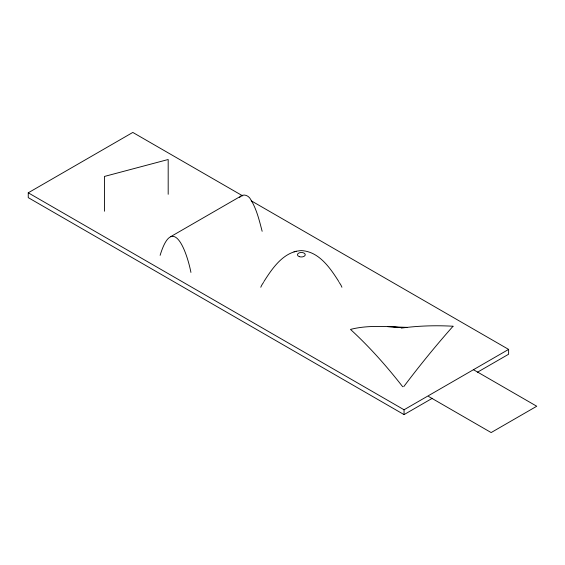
<?xml version="1.0" encoding="UTF-8"?>
<svg xmlns="http://www.w3.org/2000/svg" width="565" height="565" viewBox="0 0 565 565"><rect width="100%" height="100%" fill="white"/><g stroke="black" fill="none" stroke-linecap="round" stroke-linejoin="round"><path stroke-width="0.85" d="M160.114 255.338C172.996 213.019 186.888 251.771 190.928 272.415M263.883 281.61C272.436 268.128 283.687 251.425 301.357 250.613C319.02 251.425 330.271 268.128 338.831 281.61M239.581 197.531C242.639 192.983 248.699 195.285 250.733 199.551C256.672 209.212 259.293 220.442 262.153 231.29M432.296 398.297L404.053 414.604L28.25 197.637L28.25 192.806L132.81 132.436L242.802 195.935M170.778 236.608L242.011 195.483M28.25 192.806L404.053 409.773L508.613 349.403L508.613 354.234L477.326 372.3M293.977 251.821L295.085 251.517M295.368 251.439L296.265 251.199M406.962 327.347C388.148 326.93 369.009 324.621 350.491 329.416C369.588 346.896 386.785 366.36 402.697 386.75M387.901 326.619L400.726 327.552L394.137 327.22L397.259 327.636M251.206 200.787L508.613 349.403M473.385 369.658L536.75 406.242L491.147 432.564L428.553 396.425M404.053 409.773L404.053 414.604M168.186 194.289L168.186 159.507L104.426 176.45L104.426 211.232M260.79 287.26A41.513 23.963 0 0 1 263.594 282.401M339.113 282.401A41.513 23.963 0 0 1 341.917 287.26M403.721 386.7A603.046 348.174 -60 0 1 453.024 326.266M401.228 328.096A647.617 373.903 60 0 1 453.031 326.238M299.408 256.672A3.891 2.246 0 0 0 305.248 254.723A3.891 2.246 0 0 0 299.408 252.781A3.891 2.246 0 0 0 299.408 256.672"/></g></svg>
